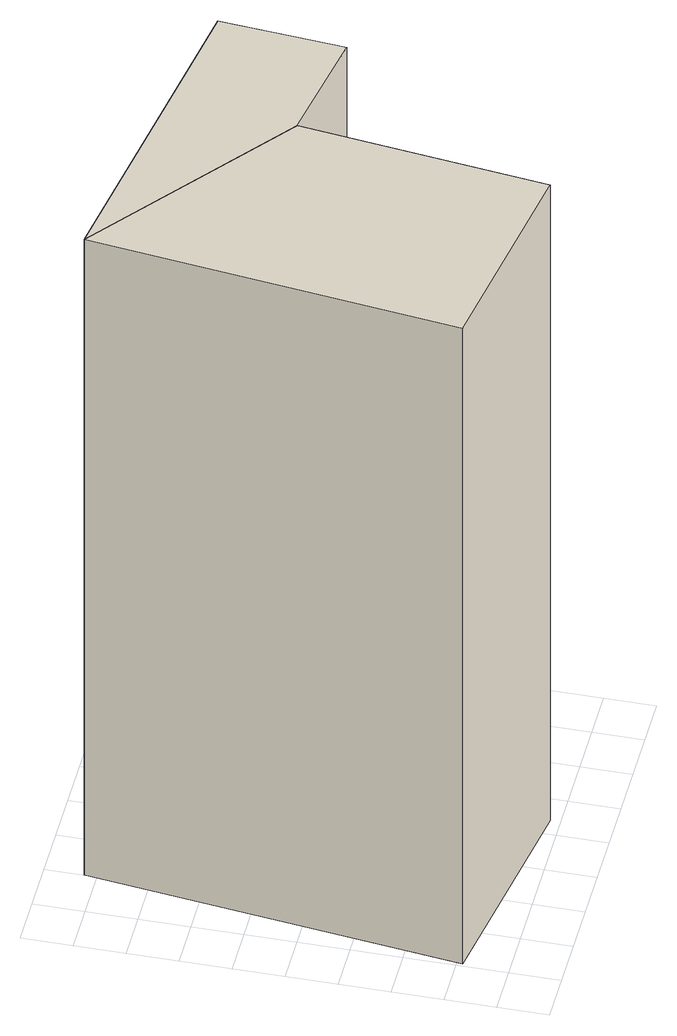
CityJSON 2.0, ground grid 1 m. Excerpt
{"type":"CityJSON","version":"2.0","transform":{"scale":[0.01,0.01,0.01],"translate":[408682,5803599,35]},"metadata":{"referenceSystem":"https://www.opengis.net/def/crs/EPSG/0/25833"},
"CityObjects":{
"building1":{"type":"Building","attributes":{"Gemeindeschluessel":"11000009","function":"31001_1010"},"address":[{"country":"Germany","locality":"Berlin","thoroughfareNumber":"4","thoroughfareName":"Seddinpromenade"}],"children":["building1-1","building1-2"]},
"building1-1":{"type":"BuildingPart","attributes":{"BezugspunktDach":"2200","measuredHeight":15.39,"storeysAboveGround":1},"parents":["building1"],"geometry":[{"type":"MultiSurface","lod":"1","boundaries":[[[0,1,2,3]],[[4,5,6,7]],[[4,7,3,2]],[[6,5,1,0]],[[7,6,0,3]],[[5,4,2,1,8]]]}]},
"building1-2":{"type":"BuildingPart","attributes":{"BezugspunktDach":"2200","measuredHeight":15.39,"storeysAboveGround":1},"parents":["building1"],"geometry":[{"type":"MultiSurface","lod":"1","boundaries":[[[1,9,10,2]],[[11,12,5,4]],[[11,4,2,10]],[[12,11,10,9]],[[5,12,9,1]],[[4,5,1,2,13]]]}]}
},
"vertices":[
[441,20,1598],[504,512,1598],[102,825,1598],[8,89,1598],[102,825,59],[504,512,59],[441,20,59],[8,89,59],[504,512,1136],
[741,472,1598],[762,720,1598],[762,720,59],[741,472,59],[102,825,708]
]}
